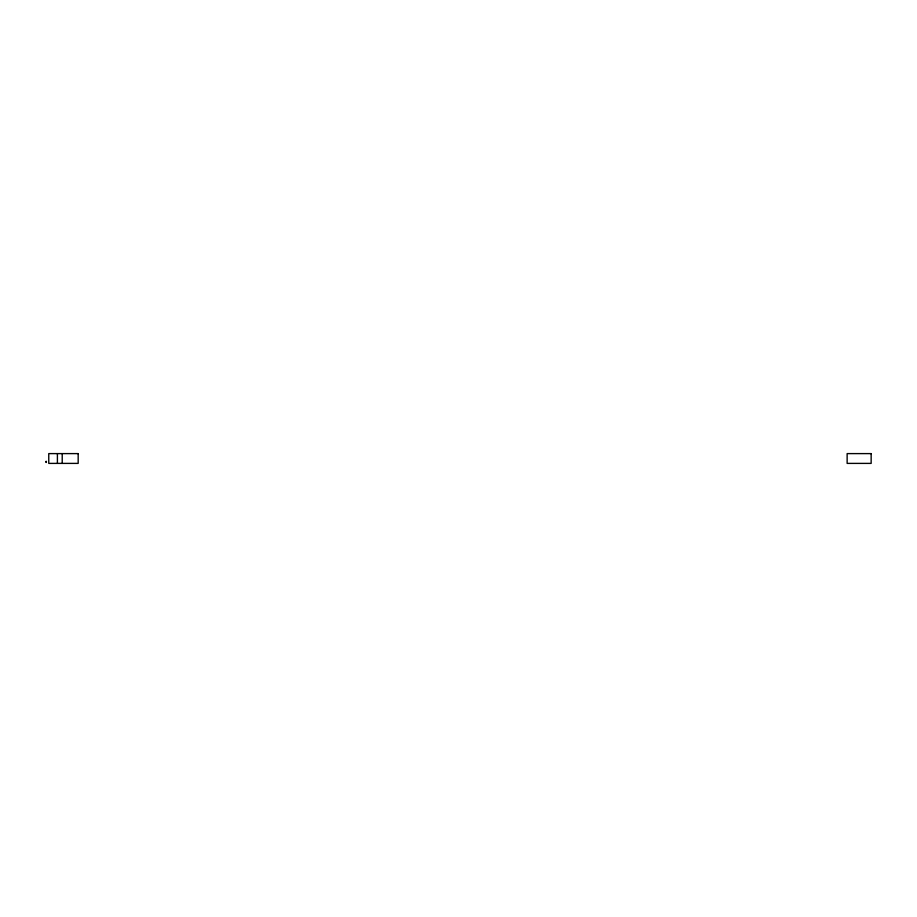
<?xml version="1.0" encoding="UTF-8"?>
<svg xmlns="http://www.w3.org/2000/svg" width="917" height="917" viewBox="0 0 917 917"><rect width="100%" height="100%" fill="white"/><g stroke="black" fill="none" stroke-linecap="round" stroke-linejoin="round"><path stroke-width="1.38" d="M62.218 453.606L62.218 463.394M57.404 453.606L57.404 463.394M45.85 461.859C46.607 464.025 46.515 459.853 45.873 461.732M78.174 453.606L48.761 453.606L48.761 463.394L78.174 463.394L78.174 453.606M871.15 453.606L847.136 453.606L847.136 463.394L871.15 463.394L871.15 453.606"/></g></svg>
